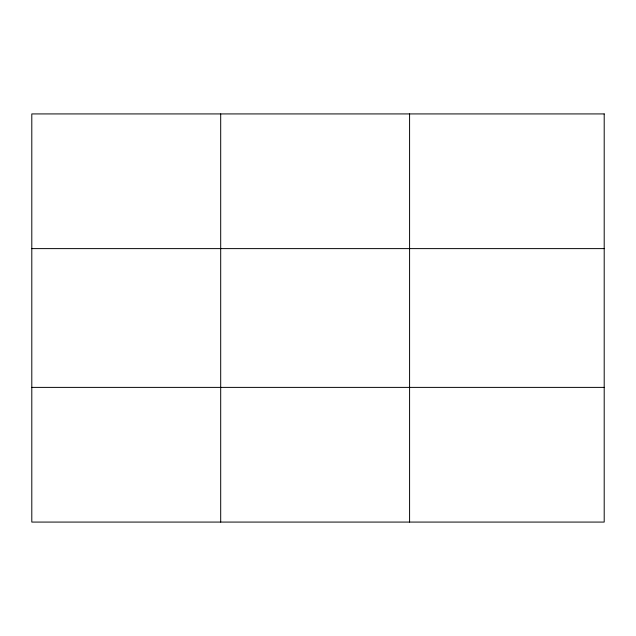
<?xml version="1.0" encoding="UTF-8"?>
<svg xmlns="http://www.w3.org/2000/svg" width="636" height="636" viewBox="0 0 636 636"><rect width="100%" height="100%" fill="white"/><g stroke="black" fill="none" stroke-linecap="round" stroke-linejoin="round"><path stroke-width="0.95" d="M220.692 522.077L220.692 113.924M409.584 522.077L409.584 113.924M31.8 248.612L604.2 248.612M31.8 387.388L604.2 387.388M604.2 113.924L604.2 522.077L31.8 522.077L31.8 113.924L604.2 113.924"/></g></svg>
